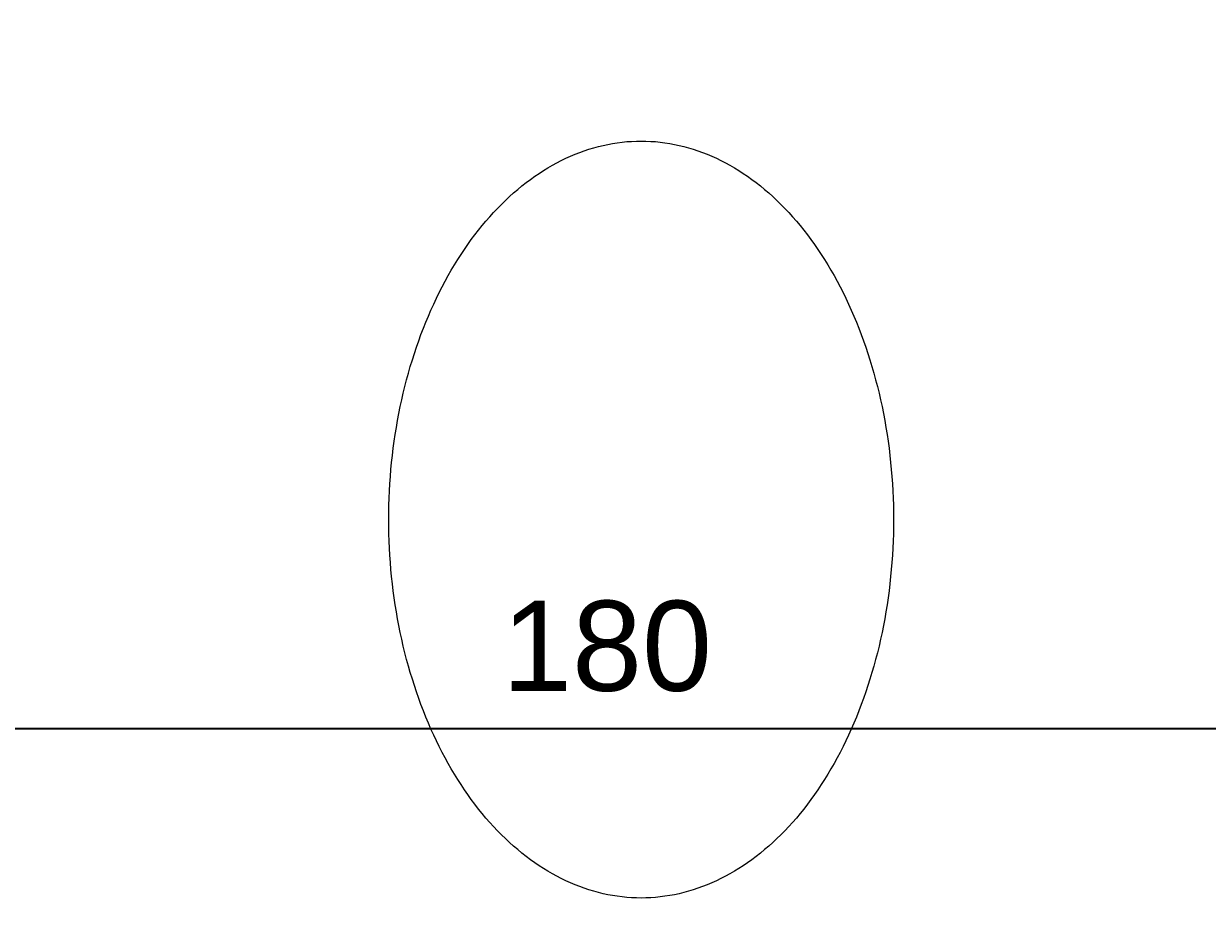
# Model space of a CAD drawing. Header units: centimetres. Extents: x 105417 to 110818, y -55119 to -48326.
# Drawn here: x 108108.4 to 108272.6, y -50585.2 to -50460.5 of the extents above; entities that cross this region are included whole.
import ezdxf

# ---------------------------------------------------------------- set-up
doc = ezdxf.new("R2010")
doc.units = ezdxf.units.CM
doc.header["$LTSCALE"] = 50
doc.header["$MEASUREMENT"] = 0
doc.layers.get('0').update_dxf_attribs({"color": 8})
doc.layers.add('COTE 50ème', color=1, linetype='Continuous')
doc.layers.add('mobilimi', color=8, linetype='Continuous', lineweight=9)
doc.styles.add('RS_TXT_50', font='arial.ttf', dxfattribs={"height": 12.5})
doc.dimstyles.new('RS_50CM_LINEAIRE', dxfattribs={"dimscale": 5, "dimtxt": 12.5, "dimasz": 1.5, "dimexe": 1, "dimexo": 2.5, "dimgap": 1, "dimtad": 1, "dimdec": 1, "dimrnd": 0.5, "dimdsep": 46, "dimtxsty": 'RS_TXT_50', "dimblk1": 'ARCHTICK', "dimblk2": 'ARCHTICK', "dimsah": 1, "dimcen": 2.5, "dimdle": 1, "dimclrt": 4, "dimadec": 0, "dimazin": 2, "dimtfac": 1, "dimtdec": 1, "dimtix": 1, "dimtmove": 2, "dimatfit": 3, "dimfxl": 1, "dimtolj": 1, "dimtzin": 0, "dimarcsym": 0})

# ---------------------------------------------------------------- blocks, each defined once
blk = doc.blocks.new('_ArchTick')
at = {"color": 0, "linetype": 'ByBlock', "const_width": 0.15}
blk.add_lwpolyline([(-0.5, -0.5), (0.5, 0.5)], dxfattribs=at)
blk = doc.blocks.new('*D952')
at = {"layer": 'COTE 50ème', "color": 0, "lineweight": -2, "ltscale": 0.5, "transparency": 16777216}
for p, q in [((108099.35, -50667.33), (108099.35, -50553.32)), ((108279.35, -50667.33), (108279.35, -50553.32)), ((108094.35, -50558.32), (108284.35, -50558.32))]:
    blk.add_line(p, q, dxfattribs=at)
at = {"layer": 'Defpoints', "color": 0, "ltscale": 0.5, "transparency": 16777216}
for p in [(108279.35, -50558.32), (108099.35, -50679.83), (108279.35, -50679.83)]:
    blk.add_point(p, dxfattribs=at)
at = {"layer": 'COTE 50ème', "color": 0, "lineweight": -2, "ltscale": 0.5, "transparency": 16777216, "xscale": 7.5, "yscale": 7.5, "zscale": 7.5, "rotation": 180}
blk.add_blockref('_ArchTick', (108099.35, -50558.32), dxfattribs=at)
at = {"layer": 'COTE 50ème', "color": 0, "lineweight": -2, "ltscale": 0.5, "transparency": 16777216, "xscale": 7.5, "yscale": 7.5, "zscale": 7.5}
blk.add_blockref('_ArchTick', (108279.35, -50558.32), dxfattribs=at)
at = {"layer": 'COTE 50ème', "color": 4, "ltscale": 0.5, "transparency": 16777216, "insert": (108189.35, -50546.93), "char_height": 12.5, "attachment_point": 5, "style": 'RS_TXT_50'}
blk.add_mtext('\\A1;180', dxfattribs=at)
blk = doc.blocks.new('*D1132')
at = {"layer": 'COTE 50ème', "color": 0, "lineweight": -2, "ltscale": 0.5, "transparency": 16777216}
for p, q in [((108620.3, -49967.36), (108620.3, -52042.36)), ((107651.85, -49972.36), (108625.3, -49972.36)), ((108421.85, -52037.36), (108625.3, -52037.36))]:
    blk.add_line(p, q, dxfattribs=at)
at = {"layer": 'Defpoints', "color": 0, "ltscale": 0.5, "transparency": 16777216}
for p in [(107639.35, -49972.36), (108409.35, -52037.36), (108620.3, -52037.36)]:
    blk.add_point(p, dxfattribs=at)
at = {"layer": 'COTE 50ème', "color": 0, "lineweight": -2, "ltscale": 0.5, "transparency": 16777216, "xscale": 7.5, "yscale": 7.5, "zscale": 7.5}
for p, rotation in [((108620.3, -49972.36), 90), ((108620.3, -52037.36), 270)]:
    blk.add_blockref('_ArchTick', p, dxfattribs=dict(at, rotation=rotation))
at = {"layer": 'COTE 50ème', "color": 4, "ltscale": 0.5, "transparency": 16777216, "insert": (108608.92, -51004.86), "char_height": 12.5, "attachment_point": 5, "rotation": 90, "style": 'RS_TXT_50'}
blk.add_mtext('\\A1;2065', dxfattribs=at)

msp = doc.modelspace()

# ---------------------------------------------------------------- linework, layer by layer
at = {"layer": 'mobilimi'}
msp.add_polyline3d([(108194.08, -50476.83, 0), (108194.74, -50476.84, 0), (108195.41, -50476.87, 0), (108196.07, -50476.91, 0), (108196.73, -50476.98, 0), (108197.39, -50477.06, 0), (108198.05, -50477.17, 0), (108198.7, -50477.29, 0), (108199.36, -50477.43, 0), (108200.01, -50477.59, 0), (108200.67, -50477.77, 0), (108201.32, -50477.96, 0), (108201.96, -50478.18, 0), (108202.61, -50478.41, 0), (108203.25, -50478.66, 0), (108203.88, -50478.93, 0), (108204.52, -50479.22, 0), (108205.15, -50479.52, 0), (108205.77, -50479.85, 0), (108206.4, -50480.19, 0), (108207.01, -50480.55, 0), (108207.63, -50480.92, 0), (108208.24, -50481.31, 0), (108208.84, -50481.72, 0), (108209.44, -50482.15, 0), (108210.03, -50482.6, 0), (108210.62, -50483.06, 0), (108211.2, -50483.54, 0), (108211.77, -50484.03, 0), (108212.34, -50484.54, 0), (108212.9, -50485.07, 0), (108213.46, -50485.61, 0), (108214.01, -50486.17, 0), (108214.55, -50486.74, 0), (108215.08, -50487.33, 0), (108215.61, -50487.93, 0), (108216.12, -50488.55, 0), (108216.64, -50489.18, 0), (108217.14, -50489.83, 0), (108217.63, -50490.49, 0), (108218.12, -50491.17, 0), (108218.59, -50491.86, 0), (108219.06, -50492.56, 0), (108219.52, -50493.27, 0), (108219.97, -50494, 0), (108220.41, -50494.74, 0), (108220.85, -50495.5, 0), (108221.27, -50496.26, 0), (108221.68, -50497.04, 0), (108222.08, -50497.83, 0), (108222.47, -50498.63, 0), (108222.86, -50499.44, 0), (108223.23, -50500.27, 0), (108223.59, -50501.1, 0), (108223.94, -50501.94, 0), (108224.28, -50502.79, 0), (108224.61, -50503.66, 0), (108224.93, -50504.53, 0), (108225.24, -50505.41, 0), (108225.53, -50506.29, 0), (108225.82, -50507.19, 0), (108226.09, -50508.1, 0), (108226.35, -50509.01, 0), (108226.6, -50509.93, 0), (108226.84, -50510.86, 0), (108227.07, -50511.79, 0), (108227.29, -50512.73, 0), (108227.49, -50513.67, 0), (108227.68, -50514.63, 0), (108227.86, -50515.58, 0), (108228.03, -50516.54, 0), (108228.18, -50517.51, 0), (108228.33, -50518.48, 0), (108228.46, -50519.45, 0), (108228.57, -50520.43, 0), (108228.68, -50521.41, 0), (108228.77, -50522.39, 0), (108228.86, -50523.38, 0), (108228.92, -50524.37, 0), (108228.98, -50525.36, 0), (108229.02, -50526.35, 0), (108229.06, -50527.34, 0), (108229.08, -50528.34, 0), (108229.08, -50529.33, 0), (108229.08, -50530.32, 0), (108229.06, -50531.32, 0), (108229.02, -50532.31, 0), (108228.98, -50533.3, 0), (108228.92, -50534.29, 0), (108228.86, -50535.28, 0), (108228.77, -50536.26, 0), (108228.68, -50537.25, 0), (108228.57, -50538.23, 0), (108228.46, -50539.21, 0), (108228.33, -50540.18, 0), (108228.18, -50541.15, 0), (108228.03, -50542.12, 0), (108227.86, -50543.08, 0), (108227.68, -50544.03, 0), (108227.49, -50544.98, 0), (108227.29, -50545.93, 0), (108227.07, -50546.87, 0), (108226.84, -50547.8, 0), (108226.6, -50548.73, 0), (108226.35, -50549.65, 0), (108226.09, -50550.56, 0), (108225.82, -50551.47, 0), (108225.53, -50552.36, 0), (108225.24, -50553.25, 0), (108224.93, -50554.13, 0), (108224.61, -50555, 0), (108224.28, -50555.87, 0), (108223.94, -50556.72, 0), (108223.59, -50557.56, 0), (108223.23, -50558.39, 0), (108222.86, -50559.22, 0), (108222.47, -50560.03, 0), (108222.08, -50560.83, 0), (108221.68, -50561.62, 0), (108221.27, -50562.39, 0), (108220.85, -50563.16, 0), (108220.41, -50563.91, 0), (108219.97, -50564.66, 0), (108219.52, -50565.38, 0), (108219.06, -50566.1, 0), (108218.59, -50566.8, 0), (108218.12, -50567.49, 0), (108217.63, -50568.17, 0), (108217.14, -50568.83, 0), (108216.64, -50569.48, 0), (108216.12, -50570.11, 0), (108215.61, -50570.73, 0), (108215.08, -50571.33, 0), (108214.55, -50571.92, 0), (108214.01, -50572.49, 0), (108213.46, -50573.05, 0), (108212.9, -50573.59, 0), (108212.34, -50574.12, 0), (108211.77, -50574.63, 0), (108211.2, -50575.12, 0), (108210.62, -50575.6, 0), (108210.03, -50576.06, 0), (108209.44, -50576.51, 0), (108208.84, -50576.93, 0), (108208.24, -50577.34, 0), (108207.63, -50577.74, 0), (108207.01, -50578.11, 0), (108206.4, -50578.47, 0), (108205.77, -50578.81, 0), (108205.15, -50579.14, 0), (108204.52, -50579.44, 0), (108203.88, -50579.73, 0), (108203.25, -50580, 0), (108202.61, -50580.25, 0), (108201.96, -50580.48, 0), (108201.32, -50580.7, 0), (108200.67, -50580.89, 0), (108200.01, -50581.07, 0), (108199.36, -50581.23, 0), (108198.7, -50581.37, 0), (108198.05, -50581.49, 0), (108197.39, -50581.59, 0), (108196.73, -50581.68, 0), (108196.07, -50581.74, 0), (108195.41, -50581.79, 0), (108194.74, -50581.82, 0), (108194.08, -50581.83, 0), (108193.42, -50581.82, 0), (108192.76, -50581.79, 0), (108192.1, -50581.74, 0), (108191.43, -50581.68, 0), (108190.77, -50581.59, 0), (108190.12, -50581.49, 0), (108189.46, -50581.37, 0), (108188.8, -50581.23, 0), (108188.15, -50581.07, 0), (108187.5, -50580.89, 0), (108186.85, -50580.7, 0), (108186.2, -50580.48, 0), (108185.56, -50580.25, 0), (108184.92, -50580, 0), (108184.28, -50579.73, 0), (108183.64, -50579.44, 0), (108183.01, -50579.14, 0), (108182.39, -50578.81, 0), (108181.77, -50578.47, 0), (108181.15, -50578.11, 0), (108180.53, -50577.74, 0), (108179.93, -50577.34, 0), (108179.32, -50576.93, 0), (108178.73, -50576.51, 0), (108178.13, -50576.06, 0), (108177.55, -50575.6, 0), (108176.97, -50575.12, 0), (108176.39, -50574.63, 0), (108175.82, -50574.12, 0), (108175.26, -50573.59, 0), (108174.71, -50573.05, 0), (108174.16, -50572.49, 0), (108173.62, -50571.92, 0), (108173.08, -50571.33, 0), (108172.56, -50570.73, 0), (108172.04, -50570.11, 0), (108171.53, -50569.48, 0), (108171.02, -50568.83, 0), (108170.53, -50568.17, 0), (108170.05, -50567.49, 0), (108169.57, -50566.8, 0), (108169.1, -50566.1, 0), (108168.64, -50565.38, 0), (108168.19, -50564.66, 0), (108167.75, -50563.91, 0), (108167.32, -50563.16, 0), (108166.9, -50562.39, 0), (108166.48, -50561.62, 0), (108166.08, -50560.83, 0), (108165.69, -50560.03, 0), (108165.31, -50559.22, 0), (108164.93, -50558.39, 0), (108164.57, -50557.56, 0), (108164.22, -50556.72, 0), (108163.88, -50555.87, 0), (108163.55, -50555, 0), (108163.23, -50554.13, 0), (108162.93, -50553.25, 0), (108162.63, -50552.36, 0), (108162.35, -50551.47, 0), (108162.07, -50550.56, 0), (108161.81, -50549.65, 0), (108161.56, -50548.73, 0), (108161.32, -50547.8, 0), (108161.09, -50546.87, 0), (108160.88, -50545.93, 0), (108160.67, -50544.98, 0), (108160.48, -50544.03, 0), (108160.3, -50543.08, 0), (108160.14, -50542.12, 0), (108159.98, -50541.15, 0), (108159.84, -50540.18, 0), (108159.71, -50539.21, 0), (108159.59, -50538.23, 0), (108159.48, -50537.25, 0), (108159.39, -50536.26, 0), (108159.31, -50535.28, 0), (108159.24, -50534.29, 0), (108159.18, -50533.3, 0), (108159.14, -50532.31, 0), (108159.11, -50531.32, 0), (108159.09, -50530.32, 0), (108159.08, -50529.33, 0), (108159.09, -50528.34, 0), (108159.11, -50527.34, 0), (108159.14, -50526.35, 0), (108159.18, -50525.36, 0), (108159.24, -50524.37, 0), (108159.31, -50523.38, 0), (108159.39, -50522.39, 0), (108159.48, -50521.41, 0), (108159.59, -50520.43, 0), (108159.71, -50519.45, 0), (108159.84, -50518.48, 0), (108159.98, -50517.51, 0), (108160.14, -50516.54, 0), (108160.3, -50515.58, 0), (108160.48, -50514.63, 0), (108160.67, -50513.67, 0), (108160.88, -50512.73, 0), (108161.09, -50511.79, 0), (108161.32, -50510.86, 0), (108161.56, -50509.93, 0), (108161.81, -50509.01, 0), (108162.07, -50508.1, 0), (108162.35, -50507.19, 0), (108162.63, -50506.29, 0), (108162.93, -50505.41, 0), (108163.23, -50504.53, 0), (108163.55, -50503.66, 0), (108163.88, -50502.79, 0), (108164.22, -50501.94, 0), (108164.57, -50501.1, 0), (108164.93, -50500.27, 0), (108165.31, -50499.44, 0), (108165.69, -50498.63, 0), (108166.08, -50497.83, 0), (108166.48, -50497.04, 0), (108166.9, -50496.26, 0), (108167.32, -50495.5, 0), (108167.75, -50494.74, 0), (108168.19, -50494, 0), (108168.64, -50493.27, 0), (108169.1, -50492.56, 0), (108169.57, -50491.86, 0), (108170.05, -50491.17, 0), (108170.53, -50490.49, 0), (108171.02, -50489.83, 0), (108171.53, -50489.18, 0), (108172.04, -50488.55, 0), (108172.56, -50487.93, 0), (108173.08, -50487.33, 0), (108173.62, -50486.74, 0), (108174.16, -50486.17, 0), (108174.71, -50485.61, 0), (108175.26, -50485.07, 0), (108175.82, -50484.54, 0), (108176.39, -50484.03, 0), (108176.97, -50483.54, 0), (108177.55, -50483.06, 0), (108178.13, -50482.6, 0), (108178.73, -50482.15, 0), (108179.32, -50481.72, 0), (108179.93, -50481.31, 0), (108180.53, -50480.92, 0), (108181.15, -50480.55, 0), (108181.77, -50480.19, 0), (108182.39, -50479.85, 0), (108183.01, -50479.52, 0), (108183.64, -50479.22, 0), (108184.28, -50478.93, 0), (108184.92, -50478.66, 0), (108185.56, -50478.41, 0), (108186.2, -50478.18, 0), (108186.85, -50477.96, 0), (108187.5, -50477.77, 0), (108188.15, -50477.59, 0), (108188.8, -50477.43, 0), (108189.46, -50477.29, 0), (108190.12, -50477.17, 0), (108190.77, -50477.06, 0), (108191.43, -50476.98, 0), (108192.1, -50476.91, 0), (108192.76, -50476.87, 0), (108193.42, -50476.84, 0), (108194.08, -50476.83, 0)], dxfattribs=at)

# ---------------------------------------------------------------- dimensions: what is measured, and where the dimension line sits
at = {"layer": 'COTE 50ème', "ltscale": 0.5}
dim = msp.add_linear_dim(base=(108620.3, -52037.36), p1=(107639.35, -49972.36), p2=(108409.35, -52037.36), angle=90, dimstyle='RS_50CM_LINEAIRE', dxfattribs=at)
dim.commit()
dim.dimension.update_dxf_attribs({"geometry": '*D1132', "text_midpoint": (108608.92, -51004.86)})
dim = msp.add_linear_dim(base=(108279.35, -50558.32), p1=(108099.35, -50679.83), p2=(108279.35, -50679.83), dimstyle='RS_50CM_LINEAIRE', dxfattribs=at)
dim.commit()
dim.dimension.update_dxf_attribs({"geometry": '*D952', "text_midpoint": (108189.35, -50546.93)})

doc.saveas('drawing.dxf')
